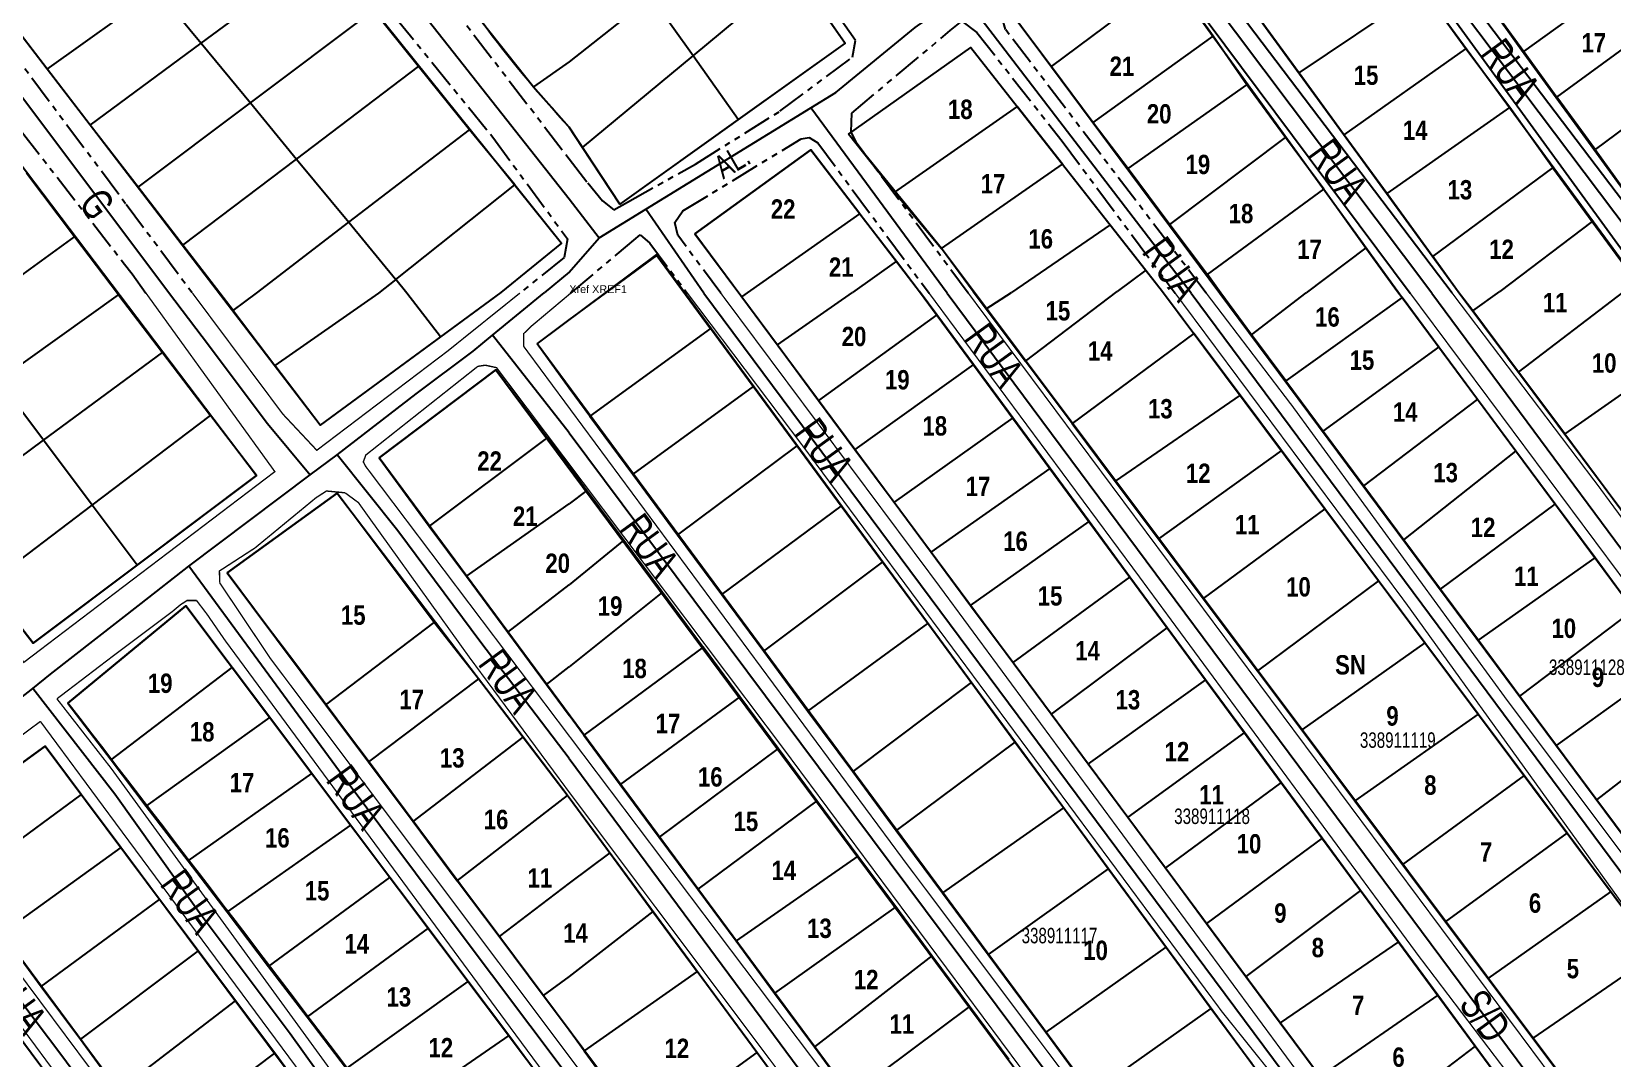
# Model space of a CAD drawing. Extents: x 204256 to 207861, y 4845615 to 4848347.
# Drawn here: x 206886 to 207090.3, y 4847861.4 to 4847994 of the extents above; entities that cross this region are included whole.
import ezdxf
from ezdxf.enums import TextEntityAlignment as Align

# ---------------------------------------------------------------- set-up
doc = ezdxf.new("R2010")
doc.units = 0
doc.header["$LTSCALE"] = 1.5
doc.header["$MEASUREMENT"] = 0
for name, pattern in [('PHANTOMX2', [5, 2.5, -0.5, 0.5, -0.5, 0.5, -0.5]), ('TRACO_13', [8, 5, -1, 1, -1]), ('TRACO_25', [8, 3, -1, 1, -1, 1, -1])]:
    doc.linetypes.add(name, pattern=pattern)
for name, color, linetype in [('CD-MALHA-LOTES', 40, 'CONTINUOUS'), ('CD_TXT_QUADRA', 7, 'CONTINUOUS'), ('RC-MOLDURA', 7, 'CONTINUOUS'), ('RU-QUADRAS', 210, 'CONTINUOUS'), ('SV-EIXO-RUA-N-PAV', 6, 'CONTINUOUS'), ('SV-EIXO-RUA-PAV', 20, 'CONTINUOUS'), ('SV-RUA-NAO-PAV-S-GUIA-C-GUIA', 7, 'PHANTOMX2'), ('SV-RUA-PAVIM-S-GUIA-C-GUIA', 7, 'CONTINUOUS'), ('SV-TXT-RUA-N-PAV-S-GUIA-C-GUIA', 7, 'CONTINUOUS'), ('SV-TXT-RUA-PAV-S-GUIA-C-GUIA', 7, 'CONTINUOUS'), ('Th_NmrPort', 7, 'CONTINUOUS')]:
    doc.layers.add(name, color=color, linetype=linetype)
doc.styles.add('ARIAL', font='ARIAL.TTF')
doc.styles.get("Standard").update_dxf_attribs({"font": 'swisscbo.ttf'})

# ---------------------------------------------------------------- blocks, each defined once
blk = doc.blocks.new('XREF1')
at = {"layer": 'SV-EIXO-RUA-PAV', "linetype": 'Continuous', "style": 'ARIAL'}
blk.add_text('Xref XREF1', height=1, dxfattribs=at).set_placement((0, 0))

msp = doc.modelspace()

# ---------------------------------------------------------------- linework, layer by layer
at = {"layer": 'CD-MALHA-LOTES', "linetype": 'Continuous'}
for p, q in [((207078.82, 4847991.43), (207094.35, 4848002.6)), ((207038.67, 4847993.38), (207033.26, 4848001.01)), ((207049.78, 4847988.65), (207065.77, 4847999.39)), ((207071.35, 4847991.77), (207065.77, 4847999.39)), ((207073.71, 4847998.48), (207078.82, 4847991.43)), ((207044.74, 4847995.56), (207049.78, 4847988.65)), ((207083.09, 4847985.52), (207098.63, 4847996.85)), ((207023.16, 4847982.26), (207038.67, 4847993.38)), ((207043.02, 4847987.11), (207038.67, 4847993.38)), ((206991.56, 4847980.73), (207007.37, 4847991.94)), ((207007.37, 4847991.94), (207013.37, 4847984.3)), ((207055.61, 4847980.65), (207071.35, 4847991.77)), ((207077.03, 4847984.18), (207071.35, 4847991.77)), ((207078.82, 4847991.43), (207083.09, 4847985.52)), ((207017.77, 4847989.48), (207023.16, 4847982.26)), ((207103.5, 4847990.21), (207088.06, 4847978.78)), ((207049.78, 4847988.65), (207055.61, 4847980.65)), ((207027.7, 4847976.29), (207043.02, 4847987.11)), ((207048.03, 4847980.32), (207043.02, 4847987.11)), ((207088.06, 4847978.78), (207083.09, 4847985.52)), ((207013.37, 4847984.3), (206997.49, 4847973.25)), ((207019.22, 4847976.86), (207013.37, 4847984.3)), ((207061.16, 4847973.09), (207077.03, 4847984.18)), ((207082.59, 4847976.41), (207077.03, 4847984.18)), ((207023.16, 4847982.26), (207027.7, 4847976.29)), ((206997.49, 4847973.25), (206991.56, 4847980.73)), ((207033.09, 4847969.07), (207048.03, 4847980.32)), ((207052.97, 4847973.64), (207048.03, 4847980.32)), ((207055.61, 4847980.65), (207061.16, 4847973.09)), ((206986.68, 4847978.73), (206971.71, 4847967.88)), ((206993.02, 4847970.47), (206986.68, 4847978.73)), ((207088.06, 4847978.78), (207093.33, 4847971.38)), ((207003.58, 4847965.99), (207019.22, 4847976.86)), ((207019.22, 4847976.86), (207025.38, 4847969.01)), ((207027.7, 4847976.29), (207033.09, 4847969.07)), ((207067.07, 4847964.94), (207082.59, 4847976.41)), ((207082.59, 4847976.41), (207087.67, 4847969.48)), ((206997.49, 4847973.25), (207003.58, 4847965.99)), ((207037.94, 4847962.6), (207052.97, 4847973.64)), ((207052.97, 4847973.64), (207058.43, 4847966.08)), ((207061.16, 4847973.09), (207067.07, 4847964.94)), ((206977.75, 4847959.73), (206993.02, 4847970.47)), ((206993.02, 4847970.47), (206997.74, 4847964.32)), ((207025.38, 4847969.01), (207012.6, 4847960.3)), ((207025.38, 4847969.01), (207029.97, 4847963.18)), ((207033.09, 4847969.07), (207037.94, 4847962.6)), ((207087.67, 4847969.48), (207075.71, 4847960.43)), ((207087.67, 4847969.48), (207093.39, 4847961.66)), ((206971.71, 4847967.88), (206977.75, 4847959.73)), ((206955.44, 4847956.76), (206966.79, 4847965.06)), ((206966.79, 4847965.06), (206973.74, 4847955.62)), ((207007.65, 4847960.43), (207003.58, 4847965.99)), ((207058.43, 4847966.08), (207050.69, 4847960.24)), ((207058.43, 4847966.08), (207062.52, 4847960.43)), ((207070.34, 4847960.37), (207067.07, 4847964.94)), ((206997.74, 4847964.32), (206992.06, 4847960.27)), ((206997.74, 4847964.32), (207000.73, 4847960.43)), ((207029.97, 4847963.18), (207026.27, 4847960.43)), ((207029.97, 4847963.18), (207032.13, 4847960.43)), ((207039.66, 4847960.21), (207037.94, 4847962.6)), ((206977.75, 4847959.73), (206982.36, 4847953.52)), ((206982.36, 4847953.52), (206992.06, 4847960.27)), ((207002.97, 4847957.39), (207000.73, 4847960.43)), ((207007.65, 4847960.43), (207009.33, 4847958.19)), ((207009.33, 4847958.19), (207012.6, 4847960.3)), ((207014.41, 4847951.42), (207026.27, 4847960.43)), ((207032.13, 4847960.43), (207036.18, 4847955.01)), ((207043.65, 4847954.84), (207039.66, 4847960.21)), ((207043.65, 4847954.84), (207050.69, 4847960.24)), ((207063.1, 4847959.64), (207048.08, 4847948.88)), ((207062.52, 4847960.43), (207063.1, 4847959.64)), ((207067.84, 4847953.25), (207063.1, 4847959.64)), ((207072.22, 4847957.94), (207070.34, 4847960.37)), ((207072.22, 4847957.94), (207075.71, 4847960.43)), ((207078.15, 4847950.01), (207091.79, 4847960.43)), ((206951.31, 4847953.65), (206955.44, 4847956.76)), ((207002.97, 4847957.39), (206987.68, 4847946.35)), ((207007.69, 4847950.99), (207002.97, 4847957.39)), ((207009.33, 4847958.19), (207014.41, 4847951.42)), ((207078.15, 4847950.01), (207072.22, 4847957.94)), ((206973.74, 4847955.62), (206958.12, 4847944.3)), ((206979.23, 4847948.17), (206973.74, 4847955.62)), ((207036.18, 4847955.01), (207020.45, 4847943.36)), ((207042.16, 4847947.01), (207036.18, 4847955.01)), ((207048.08, 4847948.88), (207043.65, 4847954.84)), ((206955.44, 4847947.93), (206951.31, 4847953.65)), ((206982.36, 4847953.52), (206987.68, 4847946.35)), ((207052.91, 4847942.36), (207067.84, 4847953.25)), ((207072.86, 4847946.47), (207067.84, 4847953.25)), ((207099.78, 4847952.98), (207084.11, 4847942.03)), ((207007.69, 4847950.99), (206992.39, 4847940)), ((207012.77, 4847944.09), (207007.69, 4847950.99)), ((207020.45, 4847943.36), (207014.41, 4847951.42)), ((206945.98, 4847950.29), (206930.91, 4847938.93)), ((206952.63, 4847941.53), (206945.98, 4847950.29)), ((207048.08, 4847948.88), (207052.91, 4847942.36)), ((207084.11, 4847942.03), (207078.15, 4847950.01)), ((206958.12, 4847944.3), (206955.44, 4847947.93)), ((206979.23, 4847948.17), (206963.68, 4847936.81)), ((206984.89, 4847940.49), (206979.23, 4847948.17)), ((206987.68, 4847946.35), (206992.39, 4847940)), ((207042.16, 4847947.01), (207026.03, 4847935.93)), ((207047.5, 4847939.87), (207042.16, 4847947.01)), ((207058.14, 4847935.32), (207072.86, 4847946.47)), ((207077.81, 4847939.8), (207072.86, 4847946.47)), ((206958.12, 4847944.3), (206963.68, 4847936.81)), ((207012.77, 4847944.09), (206997.44, 4847933.2)), ((207017.6, 4847937.54), (207012.77, 4847944.09)), ((207020.45, 4847943.36), (207026.03, 4847935.93)), ((207052.91, 4847942.36), (207058.14, 4847935.32)), ((206952.13, 4847941.16), (206937.35, 4847930.12)), ((206952.63, 4847941.53), (206952.13, 4847941.16)), ((206955.44, 4847937.84), (206952.63, 4847941.53)), ((206984.89, 4847940.49), (206969.47, 4847928.98)), ((206990.62, 4847932.7), (206984.89, 4847940.49)), ((207084.11, 4847942.03), (207092.33, 4847931.03)), ((206930.91, 4847938.93), (206937.35, 4847930.12)), ((206992.39, 4847940), (206997.44, 4847933.2)), ((207047.5, 4847939.87), (207031.63, 4847928.46)), ((207053.13, 4847932.33), (207047.5, 4847939.87)), ((207063.32, 4847928.35), (207077.81, 4847939.8)), ((207082.89, 4847932.95), (207077.81, 4847939.8)), ((206955.44, 4847937.84), (206957.76, 4847934.7)), ((206963.68, 4847936.81), (206969.47, 4847928.98)), ((207002.24, 4847926.73), (207017.6, 4847937.54)), ((207022.64, 4847930.69), (207017.6, 4847937.54)), ((206925.49, 4847934.37), (206911.25, 4847924.06)), ((206937.99, 4847917.68), (206925.49, 4847934.37)), ((206957.76, 4847934.7), (206955.44, 4847933.01)), ((206957.76, 4847934.7), (206962.51, 4847928.3)), ((207026.03, 4847935.93), (207031.63, 4847928.46)), ((207058.14, 4847935.32), (207063.32, 4847928.35)), ((206942.19, 4847923.64), (206955.44, 4847933.01)), ((206975.17, 4847921.28), (206990.62, 4847932.7)), ((206995.95, 4847925.47), (206990.62, 4847932.7)), ((206997.44, 4847933.2), (207002.24, 4847926.73)), ((207053.13, 4847932.33), (207037.41, 4847920.75)), ((207060.06, 4847923.06), (207053.13, 4847932.33)), ((207068.04, 4847921.99), (207082.89, 4847932.95)), ((207088.04, 4847926), (207082.89, 4847932.95)), ((206937.35, 4847930.12), (206942.19, 4847923.64)), ((207007.33, 4847919.88), (207022.64, 4847930.69)), ((207027.91, 4847923.54), (207022.64, 4847930.69)), ((206962.51, 4847928.3), (206955.44, 4847922.53)), ((206962.51, 4847928.3), (206967.5, 4847921.58)), ((206969.47, 4847928.98), (206975.17, 4847921.28)), ((207031.63, 4847928.46), (207037.41, 4847920.75)), ((207063.32, 4847928.35), (207068.04, 4847921.99)), ((207002.24, 4847926.73), (207007.33, 4847919.88)), ((207072.96, 4847915.37), (207088.04, 4847926)), ((207093.02, 4847919.28), (207088.04, 4847926)), ((206911.25, 4847924.06), (206924.01, 4847907.01)), ((206980.6, 4847913.95), (206995.95, 4847925.47)), ((207001.8, 4847917.53), (206995.95, 4847925.47)), ((206942.19, 4847923.64), (206947.53, 4847916.41)), ((206947.53, 4847916.41), (206955.44, 4847922.53)), ((207012.82, 4847912.48), (207027.91, 4847923.54)), ((207032.75, 4847916.98), (207027.91, 4847923.54)), ((207060.06, 4847923.06), (207044.41, 4847911.42)), ((207066.04, 4847915.05), (207060.06, 4847923.06)), ((207068.04, 4847921.99), (207072.96, 4847915.37)), ((206905.93, 4847919.81), (206890.66, 4847907.26)), ((206911.92, 4847911.84), (206905.93, 4847919.81)), ((206967.5, 4847921.58), (206955.44, 4847911.95)), ((206967.5, 4847921.58), (206972.76, 4847914.49)), ((206975.17, 4847921.28), (206980.6, 4847913.95)), ((207007.33, 4847919.88), (207012.82, 4847912.48)), ((207037.41, 4847920.75), (207044.41, 4847911.42)), ((207078.32, 4847908.15), (207093.02, 4847919.28)), ((206924.01, 4847907.01), (206937.99, 4847917.68)), ((206943.75, 4847910.4), (206937.99, 4847917.68)), ((206947.53, 4847916.41), (206952.51, 4847909.65)), ((206986.32, 4847906.22), (207001.8, 4847917.53)), ((207007.41, 4847909.91), (207001.8, 4847917.53)), ((207017.77, 4847905.81), (207032.75, 4847916.98)), ((207037.7, 4847910.25), (207032.75, 4847916.98)), ((206972.76, 4847914.49), (206957.34, 4847903.11)), ((206977.53, 4847908.05), (206972.76, 4847914.49)), ((206980.6, 4847913.95), (206986.32, 4847906.22)), ((207066.04, 4847915.05), (207050.12, 4847903.81)), ((207072.92, 4847905.84), (207066.04, 4847915.05)), ((207072.96, 4847915.37), (207078.32, 4847908.15)), ((206896.26, 4847899.94), (206911.92, 4847911.84)), ((206916.78, 4847905.4), (206911.92, 4847911.84)), ((206952.51, 4847909.65), (206955.44, 4847911.95)), ((207012.82, 4847912.48), (207017.77, 4847905.81)), ((207083.04, 4847901.79), (207098.01, 4847912.56)), ((206943.75, 4847910.4), (206929.52, 4847899.65)), ((206949.49, 4847902.87), (206943.75, 4847910.4)), ((206952.51, 4847909.65), (206955.44, 4847905.68)), ((207007.41, 4847909.91), (206992.1, 4847898.41)), ((207013.06, 4847902.23), (207007.41, 4847909.91)), ((207037.7, 4847910.25), (207022.54, 4847899.39)), ((207042.71, 4847903.45), (207037.7, 4847910.25)), ((207044.41, 4847911.42), (207050.12, 4847903.81)), ((206977.53, 4847908.05), (206962.05, 4847896.75)), ((206982.47, 4847901.39), (206977.53, 4847908.05)), ((207078.32, 4847908.15), (207083.04, 4847901.79)), ((206890.66, 4847907.26), (206896.26, 4847899.94)), ((206924.01, 4847907.01), (206929.52, 4847899.65)), ((206957.34, 4847903.11), (206955.44, 4847905.68)), ((206986.32, 4847906.22), (206992.1, 4847898.41)), ((207017.77, 4847905.81), (207022.54, 4847899.39)), ((207072.92, 4847905.84), (207056.99, 4847894.65)), ((207078.86, 4847897.89), (207072.92, 4847905.84)), ((207088.25, 4847894.78), (207102.85, 4847906.03)), ((206900.81, 4847893.93), (206916.78, 4847905.4)), ((206922.2, 4847898.17), (206916.78, 4847905.4)), ((207042.71, 4847903.45), (207027.64, 4847892.51)), ((207047.46, 4847897.01), (207042.71, 4847903.45)), ((207050.12, 4847903.81), (207056.99, 4847894.65)), ((206887.72, 4847901.7), (206872.46, 4847890.61)), ((206892.4, 4847895.43), (206887.72, 4847901.7)), ((206935.28, 4847891.95), (206949.49, 4847902.87)), ((206955.26, 4847895.3), (206949.49, 4847902.87)), ((206957.34, 4847903.11), (206962.05, 4847896.75)), ((206982.47, 4847901.39), (206967.09, 4847889.94)), ((206987.48, 4847894.64), (206982.47, 4847901.39)), ((207013.06, 4847902.23), (206997.72, 4847890.82)), ((207019.32, 4847893.73), (207013.06, 4847902.23)), ((207083.04, 4847901.79), (207088.25, 4847894.78)), ((206896.26, 4847899.94), (206900.81, 4847893.93)), ((206929.52, 4847899.65), (206935.28, 4847891.95)), ((207022.54, 4847899.39), (207027.64, 4847892.51)), ((206906.23, 4847886.89), (206922.2, 4847898.17)), ((206927.21, 4847891.5), (206922.2, 4847898.17)), ((206992.1, 4847898.41), (206997.72, 4847890.82)), ((207078.86, 4847897.89), (207063.16, 4847886.42)), ((207084.42, 4847890.45), (207078.86, 4847897.89)), ((206892.4, 4847895.43), (206877.17, 4847884.25)), ((206897.51, 4847888.61), (206892.4, 4847895.43)), ((206940.99, 4847884.32), (206955.26, 4847895.3)), ((206955.26, 4847895.3), (206955.44, 4847895.06)), ((206962.05, 4847896.75), (206967.09, 4847889.94)), ((207047.46, 4847897.01), (207032.5, 4847885.96)), ((207052.78, 4847889.79), (207047.46, 4847897.01)), ((206900.81, 4847893.93), (206906.23, 4847886.89)), ((206955.44, 4847895.06), (206960.69, 4847887.93)), ((206987.48, 4847894.64), (206972.08, 4847883.21)), ((206992.78, 4847887.49), (206987.48, 4847894.64)), ((207019.32, 4847893.73), (207003.72, 4847882.73)), ((207025.13, 4847885.84), (207019.32, 4847893.73)), ((207056.99, 4847894.65), (207063.16, 4847886.42)), ((207088.25, 4847894.78), (207093.07, 4847888.29)), ((206927.21, 4847891.5), (206911.24, 4847880.29)), ((206932.29, 4847884.74), (206927.21, 4847891.5)), ((206935.28, 4847891.95), (206940.99, 4847884.32)), ((207027.64, 4847892.51), (207032.5, 4847885.96)), ((206967.09, 4847889.94), (206972.08, 4847883.21)), ((206997.72, 4847890.82), (207003.72, 4847882.73)), ((207052.78, 4847889.79), (207037.82, 4847878.79)), ((207057.73, 4847883.07), (207052.78, 4847889.79)), ((207068.72, 4847879.01), (207084.42, 4847890.45)), ((207090.08, 4847882.87), (207084.42, 4847890.45)), ((206897.51, 4847888.61), (206882.16, 4847877.52)), ((206902.53, 4847881.89), (206897.51, 4847888.61)), ((206960.69, 4847887.93), (206955.44, 4847883.99)), ((206960.69, 4847887.93), (206966.28, 4847880.35)), ((206992.78, 4847887.49), (206977.02, 4847876.54)), ((206997.66, 4847880.92), (206992.78, 4847887.49)), ((206906.23, 4847886.89), (206911.24, 4847880.29)), ((207025.13, 4847885.84), (207009.59, 4847874.8)), ((207032.57, 4847875.74), (207025.13, 4847885.84)), ((207032.5, 4847885.96), (207037.82, 4847878.79)), ((207063.16, 4847886.42), (207068.72, 4847879.01)), ((206916.62, 4847873.23), (206932.29, 4847884.74)), ((206937.22, 4847878.18), (206932.29, 4847884.74)), ((206946.39, 4847877.11), (206940.99, 4847884.32)), ((206955.44, 4847883.99), (206946.39, 4847877.11)), ((206972.08, 4847883.21), (206977.02, 4847876.54)), ((207057.73, 4847883.07), (207042.91, 4847871.94)), ((207062.65, 4847876.4), (207057.73, 4847883.07)), ((206887.24, 4847870.67), (206902.53, 4847881.89)), ((206907.49, 4847875.25), (206902.53, 4847881.89)), ((207003.72, 4847882.73), (207009.59, 4847874.8)), ((207074.2, 4847871.7), (207090.08, 4847882.87)), ((207095.98, 4847874.98), (207090.08, 4847882.87)), ((206911.24, 4847880.29), (206916.62, 4847873.23)), ((206966.28, 4847880.35), (206955.44, 4847871.96)), ((206966.28, 4847880.35), (206972, 4847872.57)), ((206997.66, 4847880.92), (206982.01, 4847869.79)), ((207002.34, 4847874.61), (206997.66, 4847880.92)), ((207068.72, 4847879.01), (207074.2, 4847871.7)), ((206882.16, 4847877.52), (206887.24, 4847870.67)), ((206937.22, 4847878.18), (206921.59, 4847866.74)), ((206942.41, 4847871.29), (206937.22, 4847878.18)), ((206952.1, 4847869.47), (206946.39, 4847877.11)), ((207037.82, 4847878.79), (207042.91, 4847871.94)), ((206907.49, 4847875.25), (206892.31, 4847863.84)), ((206912.32, 4847868.79), (206907.49, 4847875.25)), ((206977.02, 4847876.54), (206982.01, 4847869.79)), ((207009.59, 4847874.8), (207017.04, 4847864.74)), ((207032.57, 4847875.74), (207017.04, 4847864.74)), ((207038.4, 4847867.83), (207032.57, 4847875.74)), ((207062.65, 4847876.4), (207047.36, 4847865.95)), ((207067.72, 4847869.51), (207062.65, 4847876.4)), ((207095.98, 4847874.98), (207080, 4847863.96)), ((206916.62, 4847873.23), (206921.59, 4847866.74)), ((207002.34, 4847874.61), (206987.16, 4847862.84)), ((207007.19, 4847868.06), (207002.34, 4847874.61)), ((206926.66, 4847860.07), (206942.41, 4847871.29)), ((206947.65, 4847864.33), (206942.41, 4847871.29)), ((206955.44, 4847871.96), (206952.1, 4847869.47)), ((206972, 4847872.57), (206957.4, 4847862.32)), ((206979.71, 4847862.12), (206972, 4847872.57)), ((207042.91, 4847871.94), (207047.36, 4847865.95)), ((207074.2, 4847871.7), (207080, 4847863.96)), ((206887.24, 4847870.67), (206892.31, 4847863.84)), ((206897.19, 4847857.19), (206912.32, 4847868.79)), ((206917.42, 4847862.03), (206912.32, 4847868.79)), ((206955.35, 4847865.13), (206952.1, 4847869.47)), ((206982.01, 4847869.79), (206987.16, 4847862.84)), ((207067.72, 4847869.51), (207052.49, 4847859.02)), ((207072.56, 4847862.95), (207067.72, 4847869.51)), ((206887.17, 4847860.37), (206882.2, 4847867.06)), ((206921.59, 4847866.74), (206926.66, 4847860.07)), ((207007.19, 4847868.06), (206991.79, 4847856.59)), ((207012.27, 4847861.22), (207007.19, 4847868.06)), ((207038.4, 4847867.83), (207022.87, 4847856.85)), ((207043.72, 4847860.6), (207038.4, 4847867.83)), ((206957.4, 4847862.32), (206955.35, 4847865.13)), ((207017.04, 4847864.74), (207022.87, 4847856.85)), ((207047.36, 4847865.95), (207052.49, 4847859.02)), ((206892.31, 4847863.84), (206897.19, 4847857.19)), ((206947.65, 4847864.33), (206931.75, 4847853.36)), ((206952.26, 4847858.07), (206947.65, 4847864.33)), ((206987.16, 4847862.84), (206991.79, 4847856.59)), ((207072.56, 4847862.95), (207057.84, 4847851.82)), ((207077.68, 4847856), (207072.56, 4847862.95)), ((207080, 4847863.96), (207086.19, 4847855.72)), ((206902.07, 4847850.53), (206917.42, 4847862.03)), ((206922.32, 4847855.34), (206917.42, 4847862.03)), ((206957.4, 4847862.32), (206965.23, 4847851.67)), ((206979.71, 4847862.12), (206965.23, 4847851.67)), ((206983.27, 4847857.28), (206979.71, 4847862.12))]:
    msp.add_line(p, q, dxfattribs=at)
for points in [[(207033.26, 4848001.01), (207028.94, 4848006.82), (207012.67, 4847996.29), (207017.77, 4847989.48)], [(207017.77, 4847989.48), (207033.26, 4848001.01)]]:
    msp.add_lwpolyline(points, dxfattribs=at)
at = {"layer": 'CD-MALHA-LOTES'}
for points in [[(206907.91, 4847992.48), (206924.03, 4848004.36)], [(206971.46, 4847990.86), (206984.63, 4848001.78)], [(206984.63, 4848001.78), (206991.11, 4847992.48), (206977.29, 4847982.62)], [(206888, 4847989.12), (206881.61, 4847997.42)], [(206888, 4847989.12), (206902.25, 4847999.35)], [(206902.25, 4847999.35), (206907.91, 4847992.48)], [(206966.06, 4847998.47), (206955.47, 4847990.09), (206950.84, 4847986.84)], [(206971.46, 4847990.86), (206966.06, 4847998.47)], [(206914.26, 4847984.78), (206930.18, 4847996.71)], [(206935.99, 4847989.48), (206930.18, 4847996.71)], [(206944.2, 4847995.21), (206950.84, 4847986.84)], [(206893.55, 4847981.91), (206907.91, 4847992.48)], [(206907.91, 4847992.48), (206914.26, 4847984.78)], [(206920.23, 4847977.53), (206935.99, 4847989.48)], [(206942.56, 4847981.32), (206935.99, 4847989.48)], [(206957.19, 4847979.02), (206971.46, 4847990.86)], [(206977.29, 4847982.62), (206971.46, 4847990.86)], [(206893.55, 4847981.91), (206888, 4847989.12)], [(206957.19, 4847979.02), (206955.47, 4847981.63), (206950.84, 4847986.84)], [(206899.74, 4847973.9), (206914.26, 4847984.78)], [(206914.26, 4847984.78), (206920.23, 4847977.53)], [(206899.74, 4847973.9), (206893.55, 4847981.91)], [(206926.96, 4847969.36), (206942.56, 4847981.32)], [(206948.43, 4847974.2), (206942.56, 4847981.32)], [(206977.29, 4847982.62), (206962, 4847971.72), (206957.19, 4847979.02)], [(206905.55, 4847966.39), (206920.23, 4847977.53)], [(206920.23, 4847977.53), (206926.96, 4847969.36)], [(206891.53, 4847967.48), (206885.31, 4847975.71)], [(206905.55, 4847966.39), (206899.74, 4847973.9)], [(206933.04, 4847961.99), (206948.43, 4847974.2)], [(206948.43, 4847974.2), (206954.48, 4847966.67), (206946.63, 4847960.28), (206938.81, 4847954.55)], [(206912.04, 4847957.96), (206915.05, 4847960.22), (206926.96, 4847969.36)], [(206926.96, 4847969.36), (206933.04, 4847961.99)], [(206875.99, 4847956.56), (206881.55, 4847960.23), (206891.53, 4847967.48)], [(206897.2, 4847959.97), (206891.53, 4847967.48)], [(206912.04, 4847957.96), (206910.32, 4847960.22), (206905.55, 4847966.39)], [(206933.04, 4847961.99), (206930.81, 4847960.22), (206917.41, 4847950.88)], [(206938.81, 4847954.55), (206934.49, 4847960.22), (206933.04, 4847961.99)], [(206881.72, 4847948.93), (206897.2, 4847959.97)], [(206897.2, 4847959.97), (206902.89, 4847952.55)], [(206912.04, 4847957.96), (206917.41, 4847950.88)], [(206938.81, 4847954.55), (206923.26, 4847943.16), (206917.41, 4847950.88)], [(206887.52, 4847941.2), (206902.89, 4847952.55)], [(206902.89, 4847952.55), (206909.12, 4847944.42)], [(206887.52, 4847941.2), (206881.72, 4847948.93)], [(206893.82, 4847932.82), (206909.12, 4847944.42)], [(206899.62, 4847925.08), (206915.07, 4847936.66), (206909.12, 4847944.42)], [(206873.74, 4847931.03), (206887.52, 4847941.2)], [(206893.82, 4847932.82), (206887.52, 4847941.2)], [(206880.3, 4847922.57), (206893.82, 4847932.82)], [(206899.62, 4847925.08), (206893.82, 4847932.82)], [(206880.3, 4847922.57), (206886.17, 4847915), (206899.62, 4847925.08)]]:
    msp.add_lwpolyline(points, dxfattribs=at)
at = {"layer": 'RU-QUADRAS', "color": 6, "linetype": 'Continuous'}
for points in [[(206898.42, 4848053.94), (206930.87, 4848078.18, 0.014675), (206957.25, 4848041.04), (206991.11, 4847992.48), (206962, 4847971.72), (206955.47, 4847981.63, -0.027945), (206944.2, 4847995.21)], [(207052.78, 4848027.41), (207067.68, 4848038.4), (207180.41, 4847887.34), (207164.21, 4847875.79, -0.006568)], [(206911.25, 4847924.06), (206925.49, 4847934.37), (206955.44, 4847895.06), (207038.25, 4847782.84), (207023.65, 4847772.3, 0.00406)], [(206890.66, 4847907.26), (206905.93, 4847919.81), (206955.42, 4847853.98), (206971.75, 4847830.74), (207008.62, 4847781.08, -0.138605), (207009.3, 4847775.64), (207007.12, 4847774.82), (206988.03, 4847777.82, 0.006415)]]:
    msp.add_lwpolyline(points, format="xyb", close=True, dxfattribs=at)
for points in [[(206860.12, 4848025.49), (206889.59, 4848047.38), (206954.48, 4847966.67), (206946.63, 4847960.28), (206923.26, 4847943.16)], [(207033.53, 4848010.93), (207049.11, 4848022.15), (207159.07, 4847872.45), (207144.16, 4847861.67), (207070.34, 4847960.37)], [(206822.73, 4847997.06), (206852.18, 4848019.59), (206915.07, 4847936.66), (206886.17, 4847915)], [(207012.67, 4847996.29), (207028.94, 4848006.82), (207063.1, 4847959.64), (207138.97, 4847857.3), (207123.8, 4847846.91)], [(206991.56, 4847980.73), (207007.37, 4847991.94), (207032.13, 4847960.43), (207119.74, 4847843.18), (207104.06, 4847831.89), (207003.58, 4847965.99)], [(206971.71, 4847967.88), (206986.68, 4847978.73), (207000.73, 4847960.43), (207098.66, 4847827.53), (207083.49, 4847817.26)], [(206951.31, 4847953.65), (206966.78, 4847965.19), (207077.93, 4847814.15), (207062.42, 4847803.44)], [(206930.91, 4847938.93), (206945.98, 4847950.29), (207057.58, 4847800.13), (207041.76, 4847789.11)], [(206872.46, 4847890.61), (206887.72, 4847901.7), (206955.49, 4847811.04), (206982.76, 4847773.56), (206966.44, 4847763.03), (206955.44, 4847778.46)], [(206851.2, 4847877.34), (206866.49, 4847888.25), (206955.21, 4847768.63), (206963.06, 4847758.47), (206947.99, 4847747.23)]]:
    msp.add_lwpolyline(points, close=True, dxfattribs=at)
at = {"layer": 'SV-EIXO-RUA-N-PAV'}
for points in [[(206893.57, 4848050.82), (206955.47, 4847972.37)], [(206955.47, 4847962.9), (206959.33, 4847967.34), (206965.38, 4847971.06), (206986.69, 4847984.16), (206989.9, 4847986.13), (207000.15, 4847994.51), (207000.49, 4847994.75), (207006.28, 4847998.78), (207027.06, 4848013.23), (207034.98, 4848018.74), (207047.03, 4848027.12), (207047.53, 4848027.66), (207050.45, 4848030.84), (207069.37, 4848045.04)], [(207098.37, 4847960.22), (207047.53, 4848027.66)], [(206856.69, 4848022.96), (206903.66, 4847960.33)], [(207066.95, 4847960.22), (207027.06, 4848013.23)], [(207035.85, 4847960.22), (207006.28, 4847998.78)], [(207004.3, 4847960.22), (206986.69, 4847984.16)], [(206955.47, 4847972.37), (206959.33, 4847967.34)], [(206972.87, 4847960.22), (206965.38, 4847971.06)], [(206955.47, 4847962.9), (206952.21, 4847960.26)], [(206821.79, 4847857.03), (206847.37, 4847876.93), (206845.91, 4847879), (206866.17, 4847893.55), (206884.57, 4847907.89), (206886.15, 4847909.16), (206888.41, 4847910.99), (206900.13, 4847920.14), (206906.3, 4847924.95), (206921.98, 4847936.73), (206925.47, 4847939.34), (206935.68, 4847947.19), (206943.03, 4847952.71), (206945.56, 4847954.76), (206952.21, 4847960.26)], [(206903.66, 4847960.33), (206908.02, 4847954.61), (206916.46, 4847943.37), (206921.98, 4847936.73)], [(206972.87, 4847960.22), (207083.36, 4847811.71)], [(207004.3, 4847960.22), (207103.68, 4847826.6)], [(207035.85, 4847960.22), (207124.01, 4847841.49)], [(206955.47, 4847900.12), (206944.03, 4847915.08), (206933.3, 4847929.49), (206925.47, 4847939.34)], [(206955.47, 4847858.84), (206940.33, 4847878.96), (206926.27, 4847897.77), (206915.2, 4847912.8), (206906.3, 4847924.95)], [(206955.47, 4847816.03), (206943.5, 4847831.42), (206930.32, 4847849.35), (206919.42, 4847864.55), (206907.64, 4847880.19), (206896.75, 4847895.48), (206886.15, 4847909.16)], [(206955.47, 4847900.12), (207042.9, 4847782.06)], [(206866.17, 4847893.55), (206870.56, 4847887.22), (206879.52, 4847875.45), (206889.89, 4847861.74), (206902.2, 4847845.04), (206914.32, 4847828.87), (206924.17, 4847815.6), (206934.89, 4847801.19), (206944.38, 4847788.36), (206953.69, 4847776.06), (206955.47, 4847773.72)]]:
    msp.add_lwpolyline(points, dxfattribs=at)
at = {"layer": 'SV-EIXO-RUA-PAV'}
for points in [[(207066.95, 4847960.22), (207144.06, 4847856.18)], [(206955.47, 4847942.16), (206945.56, 4847954.76)], [(206955.47, 4847942.16), (207063.65, 4847797.27)]]:
    msp.add_lwpolyline(points, dxfattribs=at)
at = {"layer": 'SV-RUA-NAO-PAV-S-GUIA-C-GUIA'}
for points in [[(206896.61, 4848053.04), (206929.43, 4848011.43), (206955.47, 4847977.56)], [(206890.31, 4848048.44), (206899.9, 4848036.63), (206945.57, 4847980.35), (206955.23, 4847967.24), (206954.83, 4847964.83), (206949.09, 4847960.22)], [(206955.47, 4847977.56), (206957.86, 4847974.46), (206959.76, 4847972.14), (206961.23, 4847970.97), (206963.01, 4847971.95), (206971.78, 4847976.88), (206982.7, 4847983.71), (206992.08, 4847990.7), (206992.48, 4847992.86), (206961.27, 4848036.14), (206955.47, 4848043.95)], [(206858.76, 4848024.51), (206881.53, 4847994.02), (206898.2, 4847971.71), (206906.77, 4847960.22)], [(206854.83, 4848021.57), (206866.54, 4848006.73), (206880.08, 4847987.03), (206897.99, 4847963.96), (206898.96, 4847962.72), (206900.76, 4847960.22)], [(207037.78, 4847960.22), (207011.86, 4847994.24), (207011.46, 4847995.63), (207012.16, 4847997.5), (207026.91, 4848008.03)], [(207007.03, 4847960.22), (206992.65, 4847979.53), (206991.92, 4847981.04), (206991.97, 4847983.46), (207004.69, 4847994.11), (207006.19, 4847995.33), (207008.14, 4847993.89), (207019.17, 4847979.82), (207033.76, 4847960.22)], [(206975.04, 4847960.22), (206969.48, 4847967.68), (206969.1, 4847969.35), (206970.15, 4847970.84), (206985.43, 4847980.12), (206986.45, 4847980.3), (206987.58, 4847979.63), (207001.96, 4847960.22)], [(206955.68, 4847960.22), (206963.01, 4847966.38), (206964.63, 4847967.73), (206965.86, 4847966.66), (206970.72, 4847960.22)]]:
    msp.add_lwpolyline(points, dxfattribs=at)
at = {"layer": 'SV-RUA-NAO-PAV-S-GUIA-C-GUIA', "linetype": 'TRACO_25', "const_width": 0.18, "flags": 128}
for points in [[(206900.76, 4847960.22), (206917.42, 4847937.15), (206896.88, 4847921.56), (206884.98, 4847912.52), (206877.28, 4847922.35), (206866.21, 4847933.77), (206857.67, 4847943.84), (206848.21, 4847956.6), (206845.87, 4847960.23)], [(206906.77, 4847960.22), (206918.45, 4847944.59), (206922.84, 4847939.91), (206939.73, 4847952.71), (206949.09, 4847960.22)], [(206955.47, 4847960.05), (206955.68, 4847960.22)], [(206910.29, 4847922.8), (206910.26, 4847924.32), (206914.86, 4847927.3), (206922.74, 4847933.78), (206924.09, 4847934.65), (206926.49, 4847934.42)], [(206889.26, 4847907.81), (206896.67, 4847913.46), (206904.22, 4847919.12), (206905.2, 4847919.94), (206906.07, 4847920.51), (206907.3, 4847920.51)], [(206869.76, 4847891.97), (206887.12, 4847904.89)]]:
    msp.add_lwpolyline(points, dxfattribs=at)
at = {"layer": 'SV-RUA-NAO-PAV-S-GUIA-C-GUIA', "linetype": 'TRACO_13', "const_width": 0.18, "flags": 128}
for points in [[(206949.57, 4847953.34), (206949.56, 4847954.96), (206950.56, 4847955.93), (206955.47, 4847960.05)], [(207079.25, 4847813.99), (207078.31, 4847815.13), (207072.03, 4847823.77), (207051.14, 4847853.29), (207045.9, 4847859.82), (207039.81, 4847867.41), (206985.61, 4847940.52), (206970.72, 4847960.22)], [(207080.94, 4847816.97), (207049.4, 4847859.86), (207047.91, 4847861.88), (207003.01, 4847922.75), (206975.04, 4847960.22)], [(207098.73, 4847829.37), (207094.02, 4847836.74), (207076.24, 4847860.12), (207065.16, 4847874.7), (207029, 4847923.76), (207001.96, 4847960.22)], [(207102.55, 4847831.98), (207081.56, 4847860.17), (207007.03, 4847960.22)], [(207119.82, 4847843.71), (207107.11, 4847860.42), (207098.18, 4847872.16), (207063.64, 4847920.1), (207033.76, 4847960.22)], [(207122.64, 4847846.3), (207112.02, 4847860.47), (207076.46, 4847907.91), (207048.95, 4847945.57), (207037.78, 4847960.22)], [(206943.65, 4847950.75), (206929.18, 4847939.3), (206928.85, 4847938.41), (206929.16, 4847937.83), (206955.47, 4847903)], [(206926.49, 4847934.42), (206928.22, 4847933.15), (206929.14, 4847931.86), (206942.51, 4847913.24), (206955.47, 4847895.73)], [(206955.47, 4847861.61), (206916.81, 4847913.07), (206910.29, 4847922.8)], [(206907.3, 4847920.51), (206908.65, 4847918.74), (206910.93, 4847915.43), (206947.54, 4847865.77), (206952.62, 4847858.9), (206955.47, 4847855.05)], [(206955.47, 4847817.95), (206943.38, 4847834.11), (206925.51, 4847858.64), (206896.29, 4847898.8), (206889.26, 4847907.81)], [(206887.12, 4847904.89), (206896.13, 4847892.71), (206921.41, 4847858.6), (206942.86, 4847829.65)], [(207041.49, 4847786.78), (207040.44, 4847787.28), (206988.44, 4847859.26), (206988.09, 4847859.74), (206988.06, 4847859.84), (206955.47, 4847903)], [(207038.39, 4847785.06), (206993.82, 4847844.66), (206982.9, 4847859.2), (206955.47, 4847895.73)], [(206955.47, 4847776.98), (206895.22, 4847857.8), (206894.83, 4847858.34), (206869.76, 4847891.97)], [(206866.82, 4847889.59), (206889.95, 4847858.28), (206895.2, 4847851.19), (206955.46, 4847769.63)], [(207020.1, 4847774.36), (207009.07, 4847788.47), (206965.62, 4847848.09), (206957.46, 4847858.95), (206955.47, 4847861.61)]]:
    msp.add_lwpolyline(points, dxfattribs=at)
at = {"layer": 'SV-RUA-PAVIM-S-GUIA-C-GUIA'}
for points in [[(207100.59, 4847960.22), (207099.6, 4847961.57), (207067.13, 4848004.37), (207050.81, 4848025.97)], [(207047.12, 4848023.43), (207048.69, 4848023.58), (207049.97, 4848022.91), (207095.58, 4847960.22)], [(207026.91, 4848008.03), (207027.81, 4848008.15), (207029.28, 4848006.93), (207064.13, 4847960.22)], [(207069.56, 4847960.22), (207032.28, 4848009.39)]]:
    msp.add_lwpolyline(points, dxfattribs=at)
at = {"layer": 'SV-RUA-PAVIM-S-GUIA-C-GUIA', "linetype": 'Continuous', "const_width": 0.18, "flags": 128}
for points in [[(207122.64, 4847846.3), (207123.57, 4847845.55), (207124.77, 4847845.55), (207139.79, 4847855.66), (207140.32, 4847856.78), (207140.09, 4847858.29), (207138.27, 4847860.73), (207075.69, 4847944.72), (207064.13, 4847960.22)], [(207095.58, 4847960.22), (207099.21, 4847955.23), (207159.68, 4847873.63), (207160.38, 4847872.18), (207160.13, 4847871.29), (207146.25, 4847860.81), (207145.56, 4847860.28), (207144.36, 4847860.04), (207143.51, 4847860.78), (207143.03, 4847861.21), (207088.43, 4847935.34), (207069.56, 4847960.22)], [(206955.47, 4847945.37), (206949.57, 4847953.34)], [(206955.47, 4847938.11), (206946.07, 4847950.58), (206944.62, 4847950.9), (206943.65, 4847950.75)], [(206955.47, 4847945.37), (206998.61, 4847887.1), (207019.29, 4847859.56), (207062.1, 4847802.56), (207063.23, 4847801.27), (207064.15, 4847801.02), (207065.05, 4847801.39), (207079.03, 4847811.77), (207079.57, 4847812.87), (207079.25, 4847813.99)], [(207041.49, 4847786.78), (207042.8, 4847786.05), (207044.56, 4847786.41), (207059.21, 4847797.24), (207059.46, 4847798.33), (207058.42, 4847801.29), (207029.77, 4847838.68), (207014.28, 4847859.51), (206983.16, 4847901.36), (206955.47, 4847938.11)]]:
    msp.add_lwpolyline(points, dxfattribs=at)

# ---------------------------------------------------------------- block references
at = {"layer": 'RC-MOLDURA', "linetype": 'Continuous'}
msp.add_blockref('XREF1', (206955.47, 4847960.22), dxfattribs=at)
msp.add_blockref('XREF1', (206955.47, 4847960.22), dxfattribs=at)

# ---------------------------------------------------------------- texts
at = {"layer": 'CD_TXT_QUADRA', "linetype": 'Continuous', "style": 'ARIAL', "width": 0.7}
for s, p in [('338911128', (207086.97, 4847911.89)), ('338911119', (207062.54, 4847902.48)), ('338911118', (207038.54, 4847892.64)), ('338911117', (207018.82, 4847877.23))]:
    msp.add_text(s, height=2, dxfattribs=at).set_placement(p, align=Align.MIDDLE)
at = {"layer": 'SV-TXT-RUA-N-PAV-S-GUIA-C-GUIA', "style": 'ARIAL', "width": 0.7}
for s, height, rotation, p in [('TRAVESSA                     G', 4, 305.9965, (206866.27, 4848007.11)), ('AL.', 3, 30, (206975.35, 4847974.88)), ('RUA', 4, 306, (207029.35, 4847965.51)), ('RUA', 4, 306, (207006.36, 4847954.35)), ('RUA', 4, 306, (206984.4, 4847942.11)), ('RUA', 4, 306, (206943.56, 4847912.29)), ('RUA', 4, 306, (206923.9, 4847897.28)), ('S/D', 4, 306, (207070.31, 4847868.3))]:
    msp.add_text(s, height=height, rotation=rotation, dxfattribs=at).set_placement(p)
at = {"layer": 'SV-TXT-RUA-PAV-S-GUIA-C-GUIA', "style": 'ARIAL', "width": 0.7}
for s, p in [('RUA                                                                             S/D', (207073.09, 4847991.12)), ('RUA', (207050.87, 4847978.16)), ('RUA', (206961.82, 4847929.76)), ('RUA', (206902.46, 4847883.82)), ('RUA', (206880.14, 4847870.81))]:
    msp.add_text(s, height=4, rotation=306, dxfattribs=at).set_placement(p)
at = {"layer": 'Th_NmrPort', "color": 1}
for s, p in [('17', (207086.28, 4847992.54)), ('21', (207025.3, 4847989.52)), ('15', (207056.85, 4847988.36)), ('18', (207004.41, 4847983.95)), ('20', (207030.11, 4847983.37)), ('14', (207063.2, 4847981.25)), ('19', (207035.11, 4847976.83)), ('17', (207008.64, 4847974.33)), ('13', (207068.97, 4847973.56)), ('22', (206981.51, 4847971.07)), ('18', (207040.69, 4847970.49)), ('16', (207014.8, 4847967.22)), ('17', (207049.54, 4847965.88)), ('12', (207074.36, 4847965.87)), ('21', (206989.02, 4847963.57)), ('15', (207017.03, 4847957.93)), ('11', (207081.28, 4847958.99)), ('16', (207051.85, 4847957.13)), ('20', (206990.68, 4847954.61)), ('14', (207022.49, 4847952.75)), ('15', (207056.32, 4847951.55)), ('10', (207087.62, 4847951.18)), ('19', (206996.27, 4847949.02)), ('13', (207030.26, 4847945.28)), ('18', (207001.11, 4847943.06)), ('14', (207061.91, 4847944.85)), ('22', (206943.58, 4847938.52)), ('12', (207035.16, 4847936.94)), ('13', (207067.13, 4847937.03)), ('17', (207006.7, 4847935.25)), ('21', (206948.19, 4847931.4)), ('11', (207041.49, 4847930.32)), ('12', (207071.97, 4847929.95)), ('16', (207011.54, 4847928.17)), ('20', (206952.38, 4847925.32)), ('11', (207077.56, 4847923.63)), ('15', (207016.01, 4847921.1)), ('10', (207048.11, 4847922.27)), ('15', (206925.96, 4847918.62)), ('19', (206959.15, 4847919.79)), ('10', (207082.4, 4847916.92)), ('14', (207020.86, 4847914.02)), ('18', (206962.31, 4847911.73)), ('SN', (207054.44, 4847912.2)), ('9', (207087.62, 4847910.59)), ('19', (206901.01, 4847909.82)), ('17', (206933.51, 4847907.72)), ('13', (207026.07, 4847907.69)), ('17', (206966.63, 4847904.62)), ('9', (207061.06, 4847905.59)), ('18', (206906.44, 4847903.55)), ('13', (206938.75, 4847900.18)), ('12', (207032.41, 4847900.99)), ('17', (206911.58, 4847896.98)), ('16', (206972.1, 4847897.72)), ('8', (207065.95, 4847896.67)), ('11', (207036.88, 4847895.41)), ('16', (206944.41, 4847892.22)), ('15', (206976.7, 4847891.97)), ('16', (206916.15, 4847889.85)), ('10', (207041.72, 4847889.08)), ('7', (207073.15, 4847888.04)), ('11', (206950.08, 4847884.68)), ('14', (206981.6, 4847885.64)), ('15', (206921.29, 4847883.01)), ('9', (207046.57, 4847880.14)), ('6', (207079.48, 4847881.43)), ('13', (206986.2, 4847878.17)), ('14', (206926.42, 4847876.16)), ('14', (206954.69, 4847877.55)), ('8', (207051.41, 4847875.68)), ('10', (207021.89, 4847875.32)), ('12', (206992.24, 4847871.55)), ('5', (207084.37, 4847872.96)), ('13', (206931.85, 4847869.31)), ('7', (207056.63, 4847868.23)), ('11', (206996.85, 4847865.8)), ('12', (206937.27, 4847862.75)), ('12', (206967.78, 4847862.66)), ('6', (207061.84, 4847861.53))]:
    msp.add_text(s, height=2.5, dxfattribs=at).set_placement(p, align=Align.MIDDLE_LEFT)

doc.saveas('drawing.dxf')
